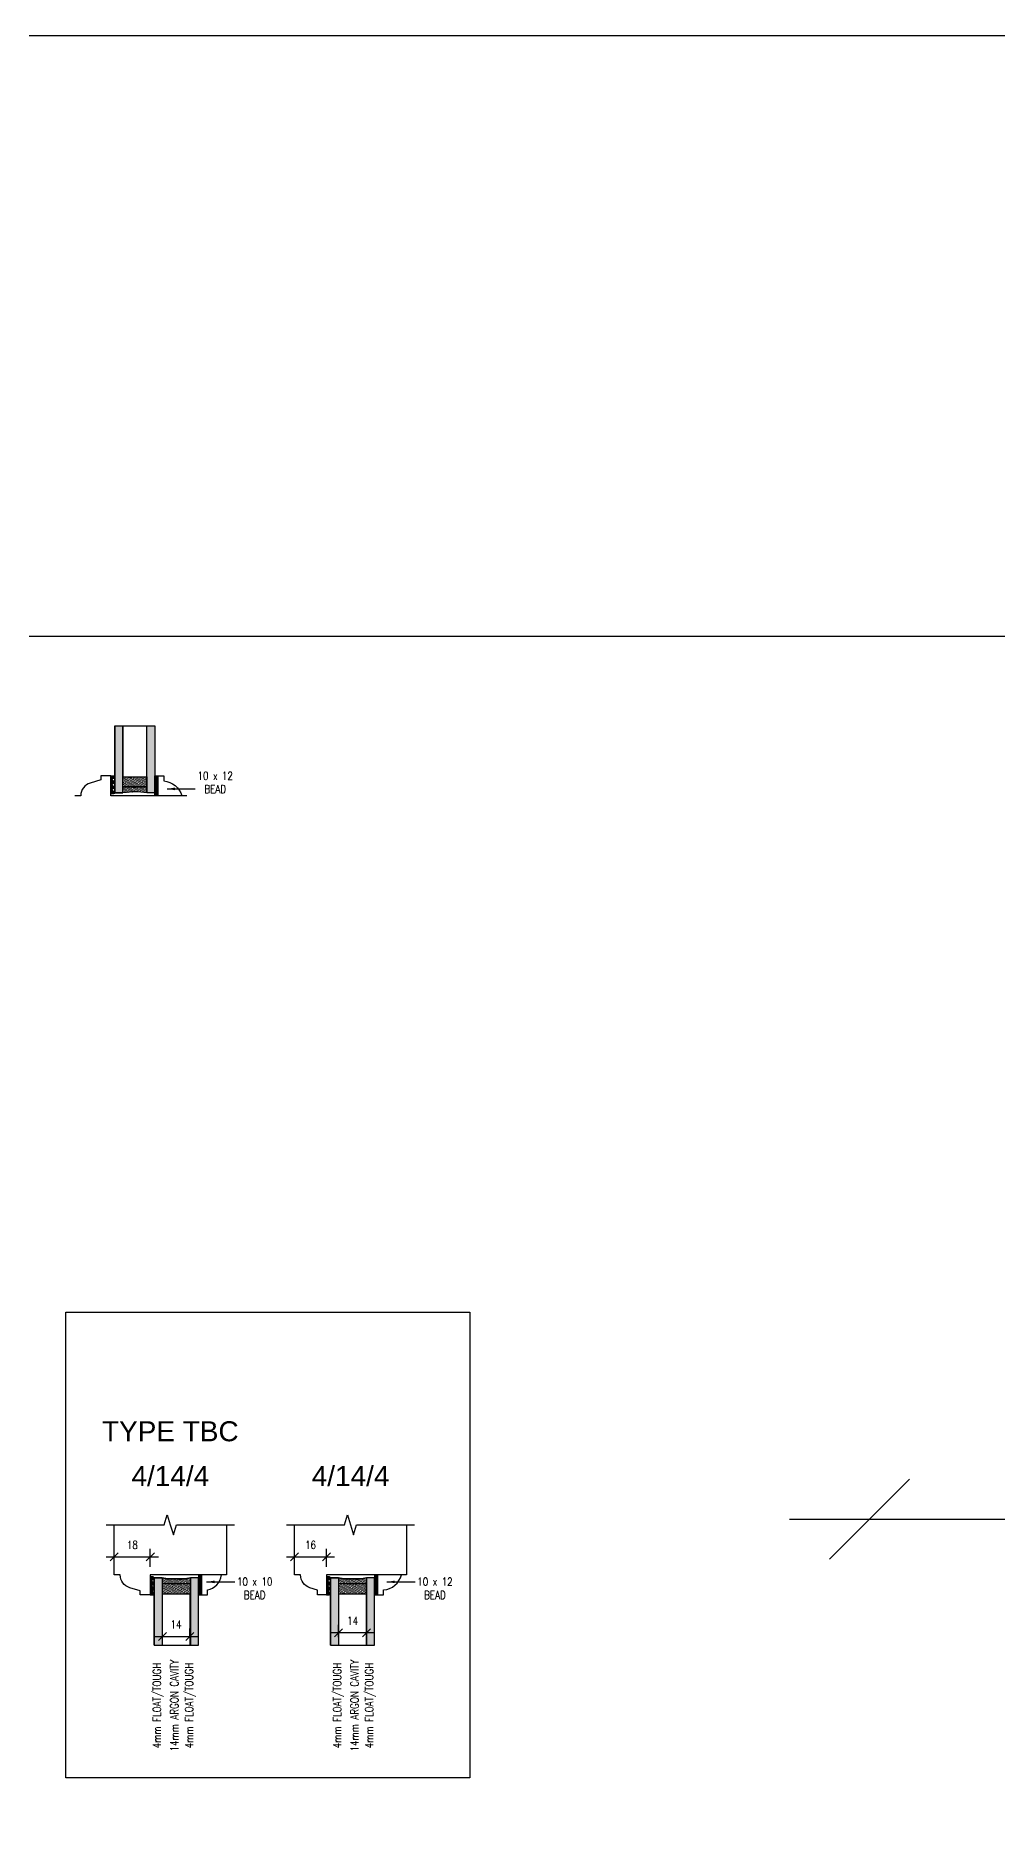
# Model space of a CAD drawing. Header units: millimetres. Extents: x 0 to 23312, y -3206 to 11448.
# Drawn here: x 3898 to 4379, y 10548 to 11448 of the extents above; entities that cross this region are included whole.
import ezdxf

# ---------------------------------------------------------------- set-up
doc = ezdxf.new("R2010")
doc.units = ezdxf.units.MM
doc.header["$LTSCALE"] = 10
doc.header["$PDMODE"] = 35
doc.linetypes.add('HIDDEN', pattern=[0.375, 0.25, -0.125])
for name, color, linetype in [('02 - Notes & Text', 251, 'Continuous'), ('40 - Detail Outline', 142, 'Continuous'), ('41 - Detail', 7, 'Continuous'), ('42 - Detail Hatch', 251, 'Continuous'), ('44 - Detail Text', 7, 'Continuous')]:
    doc.layers.add(name, color=color, linetype=linetype)
doc.styles.add('1-2', font='romans.shx', dxfattribs={"width": 0.8, "height": 4})
doc.styles.add('1-20', font='romans.shx', dxfattribs={"width": 0.8, "height": 40})
doc.dimstyles.new('1-2', dxfattribs={"dimtxt": 4, "dimasz": 4, "dimexe": 4, "dimexo": 4, "dimgap": 4, "dimtad": 1, "dimdec": 0, "dimzin": 0, "dimdsep": 46, "dimtxsty": '1-2', "dimblk": 'OBLIQUE', "dimcen": 4, "dimdle": 4, "dimclrd": 251, "dimclre": 251, "dimclrt": 251, "dimadec": 0, "dimazin": 0, "dimtfac": 1, "dimtdec": 0, "dimtix": 1, "dimtmove": 1, "dimatfit": 3, "dimfxl": 1, "dimtolj": 1, "dimtzin": 0, "dimlwd": 25, "dimarcsym": 0})
doc.dimstyles.new('1-20', dxfattribs={"dimtxt": 40, "dimasz": 40, "dimexe": 40, "dimexo": 40, "dimgap": 40, "dimtad": 1, "dimdec": 0, "dimzin": 0, "dimdsep": 46, "dimtxsty": '1-20', "dimblk": 'OBLIQUE', "dimcen": 40, "dimdle": 40, "dimclrd": 251, "dimclre": 251, "dimclrt": 251, "dimadec": 0, "dimazin": 0, "dimtfac": 1, "dimtdec": 0, "dimtix": 1, "dimtmove": 1, "dimatfit": 3, "dimfxl": 1, "dimtolj": 1, "dimtzin": 0, "dimlwd": 25, "dimarcsym": 0})

# ---------------------------------------------------------------- blocks, each defined once
blk = doc.blocks.new('_Oblique')
at = {"color": 0, "linetype": 'ByBlock', "lineweight": -2}
blk.add_line((-0.5, -0.5), (0.5, 0.5), dxfattribs=at)
blk = doc.blocks.new('*D220')
at = {"layer": '44 - Detail Text', "color": 251, "lineweight": 25, "ltscale": 10, "transparency": 16777216}
blk.add_line((4274.53, 10706.46), (5354.53, 10706.46), dxfattribs=at)
at = {"layer": 'Defpoints', "color": 0, "ltscale": 10, "transparency": 16777216}
for p in [(4314.53, 10706.46), (5314.53, 10706.46), (5314.53, 10706.46)]:
    blk.add_point(p, dxfattribs=at)
at = {"layer": '44 - Detail Text', "color": 251, "lineweight": 25, "ltscale": 10, "transparency": 16777216, "xscale": 40, "yscale": 40, "zscale": 40, "rotation": 180}
blk.add_blockref('_Oblique', (4314.53, 10706.46), dxfattribs=at)
at = {"layer": '44 - Detail Text', "color": 251, "lineweight": 25, "ltscale": 10, "transparency": 16777216, "xscale": 40, "yscale": 40, "zscale": 40}
blk.add_blockref('_Oblique', (5314.53, 10706.46), dxfattribs=at)
at = {"layer": '44 - Detail Text', "color": 251, "ltscale": 10, "transparency": 16777216, "insert": (4814.53, 10833.13), "char_height": 40, "attachment_point": 5, "style": '1-20'}
blk.add_mtext('\\A1;1000 x 75mm DEEP CILL RECESS.\\PFORMED AFTER ORANGERY INSTALL\\PBY LAYING OF SCREED & FLOORING', dxfattribs=at)
blk = doc.blocks.new('*D263')
at = {"color": 251, "lineweight": -2, "ltscale": 10, "transparency": 16777216}
for p, q in [((3937.18, 10682.58), (3937.18, 10691.62)), ((3955.18, 10682.58), (3955.18, 10691.62))]:
    blk.add_line(p, q, dxfattribs=at)
at = {"color": 251, "lineweight": 25, "ltscale": 10, "transparency": 16777216}
blk.add_line((3933.18, 10687.62), (3959.18, 10687.62), dxfattribs=at)
at = {"layer": 'Defpoints', "color": 0, "ltscale": 10, "transparency": 16777216}
for p in [(3955.18, 10687.62), (3937.18, 10678.58), (3955.18, 10678.58)]:
    blk.add_point(p, dxfattribs=at)
at = {"color": 251, "lineweight": 25, "ltscale": 10, "transparency": 16777216, "xscale": 4, "yscale": 4, "zscale": 4, "rotation": 180}
blk.add_blockref('_Oblique', (3937.18, 10687.62), dxfattribs=at)
at = {"color": 251, "lineweight": 25, "ltscale": 10, "transparency": 16777216, "xscale": 4, "yscale": 4, "zscale": 4}
blk.add_blockref('_Oblique', (3955.18, 10687.62), dxfattribs=at)
at = {"color": 251, "ltscale": 10, "transparency": 16777216, "insert": (3946.18, 10693.62), "char_height": 4, "attachment_point": 5, "style": '1-2'}
blk.add_mtext('\\A1;18', dxfattribs=at)
blk = doc.blocks.new('*D264')
at = {"color": 251, "lineweight": -2, "ltscale": 10, "transparency": 16777216}
for p, q in [((4027.24, 10682.58), (4027.24, 10691.62)), ((4043.24, 10682.58), (4043.24, 10691.62))]:
    blk.add_line(p, q, dxfattribs=at)
at = {"color": 251, "lineweight": 25, "ltscale": 10, "transparency": 16777216}
blk.add_line((4023.24, 10687.62), (4047.24, 10687.62), dxfattribs=at)
at = {"layer": 'Defpoints', "color": 0, "ltscale": 10, "transparency": 16777216}
for p in [(4043.24, 10687.62), (4027.24, 10678.58), (4043.24, 10678.58)]:
    blk.add_point(p, dxfattribs=at)
at = {"color": 251, "lineweight": 25, "ltscale": 10, "transparency": 16777216, "xscale": 4, "yscale": 4, "zscale": 4, "rotation": 180}
blk.add_blockref('_Oblique', (4027.24, 10687.62), dxfattribs=at)
at = {"color": 251, "lineweight": 25, "ltscale": 10, "transparency": 16777216, "xscale": 4, "yscale": 4, "zscale": 4}
blk.add_blockref('_Oblique', (4043.24, 10687.62), dxfattribs=at)
at = {"color": 251, "ltscale": 10, "transparency": 16777216, "insert": (4035.24, 10693.62), "char_height": 4, "attachment_point": 5, "style": '1-2'}
blk.add_mtext('\\A1;16', dxfattribs=at)
blk = doc.blocks.new('*D265')
at = {"color": 251, "lineweight": -2, "ltscale": 10, "transparency": 16777216}
for p, q in [((3961.18, 10647.58), (3961.18, 10651.85)), ((3974.93, 10647.58), (3974.93, 10651.85))]:
    blk.add_line(p, q, dxfattribs=at)
at = {"color": 251, "lineweight": 25, "ltscale": 10, "transparency": 16777216}
blk.add_line((3957.18, 10647.85), (3978.93, 10647.85), dxfattribs=at)
at = {"layer": 'Defpoints', "color": 0, "ltscale": 10, "transparency": 16777216}
for p in [(3961.18, 10643.58), (3974.93, 10647.85), (3974.93, 10643.58)]:
    blk.add_point(p, dxfattribs=at)
at = {"color": 251, "lineweight": 25, "ltscale": 10, "transparency": 16777216, "xscale": 4, "yscale": 4, "zscale": 4, "rotation": 180}
blk.add_blockref('_Oblique', (3961.18, 10647.85), dxfattribs=at)
at = {"color": 251, "lineweight": 25, "ltscale": 10, "transparency": 16777216, "xscale": 4, "yscale": 4, "zscale": 4}
blk.add_blockref('_Oblique', (3974.93, 10647.85), dxfattribs=at)
at = {"color": 251, "ltscale": 10, "transparency": 16777216, "insert": (3968.05, 10653.85), "char_height": 4, "attachment_point": 5, "style": '1-2'}
blk.add_mtext('\\A1;14', dxfattribs=at)
blk = doc.blocks.new('*D266')
at = {"color": 251, "lineweight": -2, "ltscale": 10, "transparency": 16777216}
for p, q in [((4049.24, 10647.58), (4049.24, 10653.68)), ((4063.24, 10647.58), (4063.24, 10653.68))]:
    blk.add_line(p, q, dxfattribs=at)
at = {"color": 251, "lineweight": 25, "ltscale": 10, "transparency": 16777216}
blk.add_line((4067.24, 10649.68), (4045.24, 10649.68), dxfattribs=at)
at = {"layer": 'Defpoints', "color": 0, "ltscale": 10, "transparency": 16777216}
for p in [(4049.24, 10649.68), (4049.24, 10643.58), (4063.24, 10643.58)]:
    blk.add_point(p, dxfattribs=at)
at = {"color": 251, "lineweight": 25, "ltscale": 10, "transparency": 16777216, "xscale": 4, "yscale": 4, "zscale": 4, "rotation": 180}
blk.add_blockref('_Oblique', (4049.24, 10649.68), dxfattribs=at)
at = {"color": 251, "lineweight": 25, "ltscale": 10, "transparency": 16777216, "xscale": 4, "yscale": 4, "zscale": 4}
blk.add_blockref('_Oblique', (4063.24, 10649.68), dxfattribs=at)
at = {"color": 251, "ltscale": 10, "transparency": 16777216, "insert": (4056.24, 10655.68), "char_height": 4, "attachment_point": 5, "style": '1-2'}
blk.add_mtext('\\A1;14', dxfattribs=at)
blk = doc.blocks.new('*U295')
at = {"layer": '42 - Detail Hatch'}
h = blk.add_hatch(color=254, dxfattribs=at)
edge = h.paths.add_edge_path()
edge.add_arc((30, -34.25), 36.25, 80.47272, 99.52728)
edge.add_line((24, 1.5), (20, 1.5))
edge.add_line((20, 1.5), (20, 35))
edge.add_line((20, 35), (24, 35))
edge.add_line((24, 35), (24, 9.5))
edge.add_line((24, 9.5), (36, 9.5))
edge.add_line((36, 9.5), (36, 35))
edge.add_line((36, 35), (40, 35))
edge.add_line((40, 35), (40, 1.5))
edge.add_line((40, 1.5), (36, 1.5))
h = blk.add_hatch(color=253, dxfattribs=at)
edge = h.paths.add_edge_path()
edge.add_arc((19.36, 4.21), 0.643, -90, 90, ccw=False)
edge.add_arc((19.36, 2.93), 0.643, 90, 270)
edge.add_arc((19.36, 1.64), 0.643, -90, 90, ccw=False)
edge.add_line((19.36, 1), (18, 1))
edge.add_line((18, 1), (18, 10))
edge.add_line((18, 10), (19.36, 10))
edge.add_arc((19.36, 9.36), 0.643, -90, 90, ccw=False)
edge.add_arc((19.36, 8.07), 0.643, 90, 270)
edge.add_arc((19.36, 6.79), 0.643, -90, 90, ccw=False)
edge.add_arc((19.36, 5.5), 0.643, 90, 270)
h = blk.add_hatch(dxfattribs=at)
h.set_pattern_fill('DOTS', color=251, scale=0.4, angle=-60, style=0)
h.set_pattern_definition([(300, (-4177.46285, 500.05685), (0.70867613, 0.04253693), [0, -0.635])])
edge = h.paths.add_edge_path()
edge.add_line((36, 4.5), (36, 1.5))
edge.add_arc((30, -34.25), 36.25, 80.47272, 99.52728)
edge.add_line((24, 1.5), (24, 4.5))
edge.add_line((24, 4.5), (36, 4.5))
h.paths.add_polyline_path([(24, 9.5), (36, 9.5), (36, 4.5), (24, 4.5)])
blk.add_hatch(color=253, dxfattribs=at).paths.add_polyline_path([(40, 10), (41.5, 10), (41.5, 0), (40, 0)])
at = {"layer": '40 - Detail Outline'}
blk.add_lwpolyline([(56, 0), (18, 0), (18, 10), (13, 10), (13, 8), (7.73, 6.39, 0.329762), (3, 0), (0, 0)], format="xyb", dxfattribs=at)
blk.add_lwpolyline([(53.5, 0), (41.5, 0), (41.5, 10), (44.5, 10), (44.5, 7.5, -0.304862)], format="xyb", close=True, dxfattribs=at)
at = {"layer": '41 - Detail', "color": 251}
blk.add_line((20, 35), (40, 35), dxfattribs=at)
at = {"layer": '41 - Detail', "color": 252}
for points in [[(20, 35), (20, 1.5), (24, 1.5), (24, 35)], [(40, 35), (40, 1.5), (36, 1.5), (36, 35)]]:
    blk.add_lwpolyline(points, dxfattribs=at)
for points in [[(19.36, 4.86), (19.36, 4.86, -1), (19.36, 3.57), (19.36, 3.57, 1), (19.36, 2.29), (19.36, 2.29, -1), (19.36, 1), (18, 1), (18, 10), (19.36, 10, -1), (19.36, 8.71), (19.36, 8.71, 1), (19.36, 7.43), (19.36, 7.43, -1), (19.36, 6.14), (19.36, 6.14, 1)], [(36, 4.5), (36, 1.5, 0.083333), (24, 1.5), (24, 4.5)]]:
    blk.add_lwpolyline(points, format="xyb", close=True, dxfattribs=at)
for points in [[(24, 9.5), (36, 9.5), (36, 4.5), (24, 4.5)], [(40, 0), (40, 10), (41.5, 10), (41.5, 0)]]:
    blk.add_lwpolyline(points, close=True, dxfattribs=at)
at = {"layer": '42 - Detail Hatch', "color": 254}
blk.add_lwpolyline([(36, 1.5, 0.083333), (24, 1.5), (20, 1.5), (20, 35), (24, 35), (24, 9.5), (36, 9.5), (36, 35), (40, 35), (40, 1.5)], format="xyb", close=True, dxfattribs=at)
at = {"layer": '02 - Notes & Text', "color": 251, "insert": (70.16, 6.67), "char_height": 4, "attachment_point": 5, "style": '1-2'}
blk.add_mtext('10 x 12\\PBEAD', dxfattribs=at)
at = {"color": 3}
blk.add_leader([(46.09, 3.45), (60.21, 3.45)], dimstyle='1-2', override={"dimgap": 4, "dimtad": 0}, dxfattribs=at)

msp = doc.modelspace()

# ---------------------------------------------------------------- hatches: boundary and pattern name
at = {"layer": '41 - Detail'}
h = msp.add_hatch(color=253, dxfattribs=at)
edge = h.paths.add_edge_path()
edge.add_arc((3956.533, 10674.369), 0.643, 270, 450)
edge.add_arc((3956.533, 10675.655), 0.643, 90, 270, ccw=False)
edge.add_arc((3956.533, 10676.941), 0.643, 270, 450)
edge.add_line((3956.533, 10677.584), (3955.175, 10677.584))
edge.add_line((3955.175, 10677.584), (3955.175, 10668.584))
edge.add_line((3955.175, 10668.584), (3956.533, 10668.584))
edge.add_arc((3956.533, 10669.227), 0.643, 270, 450)
edge.add_arc((3956.533, 10670.512), 0.643, 90, 270, ccw=False)
edge.add_arc((3956.533, 10671.798), 0.643, 270, 450)
edge.add_arc((3956.533, 10673.084), 0.643, 90, 270, ccw=False)
h = msp.add_hatch(color=254, dxfattribs=at)
edge = h.paths.add_edge_path()
edge.add_line((3974.939, 10674.084), (3961.175, 10674.084))
edge.add_line((3961.175, 10674.084), (3961.175, 10677.084))
edge.add_arc((3968.057, 10723.486), 46.91, 261.564179, 278.435821)
edge.add_line((3974.939, 10677.084), (3974.939, 10674.084))
h.paths.add_polyline_path([(3974.91, 10669.084), (3961.175, 10669.084), (3961.175, 10674.084), (3974.91, 10674.084)])
h.paths.add_polyline_path([(3974.925, 10643.584), (3979.175, 10643.584), (3979.175, 10677.084), (3974.925, 10677.084)])
h.paths.add_polyline_path([(3957.175, 10643.584), (3961.175, 10643.584), (3961.175, 10677.084), (3957.175, 10677.084)])
h = msp.add_hatch(dxfattribs=at)
h.set_pattern_fill('DOTS', color=251, scale=0.4, angle=-60, style=0)
h.set_pattern_definition([(300, (-9916.27923, 43493.8246), (0.708676131, 0.042536934), [0, -0.635])])
edge = h.paths.add_edge_path()
edge.add_line((3975.175, 10674.084), (3975.175, 10677.084))
edge.add_arc((3968.175, 10725.078), 48.502, 261.701863, 278.298137, ccw=False)
edge.add_line((3961.175, 10677.084), (3961.175, 10674.084))
edge.add_line((3961.175, 10674.084), (3975.175, 10674.084))
h.paths.add_polyline_path([(3961.175, 10674.084), (3961.175, 10669.084), (3975.175, 10669.084), (3975.175, 10674.084)])
for points in [[(3979.175, 10668.584), (3980.675, 10668.584), (3980.675, 10678.584), (3979.175, 10678.584)], [(4067.24, 10668.584), (4068.74, 10668.584), (4068.74, 10678.584), (4067.24, 10678.584)]]:
    msp.add_hatch(color=253, dxfattribs=at).paths.add_polyline_path(points)
h = msp.add_hatch(color=253, dxfattribs=at)
edge = h.paths.add_edge_path()
edge.add_arc((4044.597, 10674.369), 0.643, 270, 450)
edge.add_arc((4044.597, 10675.655), 0.643, 90, 270, ccw=False)
edge.add_arc((4044.597, 10676.941), 0.643, 270, 450)
edge.add_line((4044.597, 10677.584), (4043.24, 10677.584))
edge.add_line((4043.24, 10677.584), (4043.24, 10668.584))
edge.add_line((4043.24, 10668.584), (4044.597, 10668.584))
edge.add_arc((4044.597, 10669.227), 0.643, 270, 450)
edge.add_arc((4044.597, 10670.512), 0.643, 90, 270, ccw=False)
edge.add_arc((4044.597, 10671.798), 0.643, 270, 450)
edge.add_arc((4044.597, 10673.084), 0.643, 90, 270, ccw=False)
h = msp.add_hatch(color=254, dxfattribs=at)
edge = h.paths.add_edge_path()
edge.add_line((4063.004, 10674.084), (4049.24, 10674.084))
edge.add_line((4049.24, 10674.084), (4049.24, 10677.084))
edge.add_arc((4056.122, 10723.486), 46.91, 261.564179, 278.435821)
edge.add_line((4063.004, 10677.084), (4063.004, 10674.084))
h.paths.add_polyline_path([(4062.975, 10669.084), (4049.24, 10669.084), (4049.24, 10674.084), (4062.975, 10674.084)])
h.paths.add_polyline_path([(4062.99, 10643.584), (4067.24, 10643.584), (4067.24, 10677.084), (4062.99, 10677.084)])
h.paths.add_polyline_path([(4045.24, 10643.584), (4049.24, 10643.584), (4049.24, 10677.084), (4045.24, 10677.084)])
h = msp.add_hatch(dxfattribs=at)
h.set_pattern_fill('DOTS', color=251, scale=0.4, angle=-60, style=0)
h.set_pattern_definition([(300, (-9828.21466, 43493.8246), (0.708676131, 0.042536934), [0, -0.635])])
edge = h.paths.add_edge_path()
edge.add_line((4063.24, 10674.084), (4063.24, 10677.084))
edge.add_arc((4056.24, 10725.078), 48.502, 261.701863, 278.298137, ccw=False)
edge.add_line((4049.24, 10677.084), (4049.24, 10674.084))
edge.add_line((4049.24, 10674.084), (4063.24, 10674.084))
h.paths.add_polyline_path([(4049.24, 10674.084), (4049.24, 10669.084), (4063.24, 10669.084), (4063.24, 10674.084)])

# ---------------------------------------------------------------- linework, layer by layer
at = {"color": 1, "ltscale": 10}
msp.add_lwpolyline([(3912.915, 10809.864), (4114.816, 10809.864), (4114.816, 10577.204), (3912.915, 10577.204)], close=True, dxfattribs=at)
at = {"color": 252}
for points in [[(3956.533, 10673.727), (3956.533, 10673.727, 1), (3956.533, 10675.012), (3956.533, 10675.012, -1), (3956.533, 10676.298), (3956.533, 10676.298, 1), (3956.533, 10677.584), (3955.175, 10677.584), (3955.175, 10668.584), (3956.533, 10668.584, 1), (3956.533, 10669.869), (3956.533, 10669.869, -1), (3956.533, 10671.155), (3956.533, 10671.155, 1), (3956.533, 10672.441), (3956.533, 10672.441, -1)], [(4044.597, 10673.727), (4044.597, 10673.727, 1), (4044.597, 10675.012), (4044.597, 10675.012, -1), (4044.597, 10676.298), (4044.597, 10676.298, 1), (4044.597, 10677.584), (4043.24, 10677.584), (4043.24, 10668.584), (4044.597, 10668.584, 1), (4044.597, 10669.869), (4044.597, 10669.869, -1), (4044.597, 10671.155), (4044.597, 10671.155, 1), (4044.597, 10672.441), (4044.597, 10672.441, -1)]]:
    msp.add_lwpolyline(points, format="xyb", close=True, dxfattribs=at)
for points in [[(3957.175, 10643.584), (3957.175, 10677.084), (3961.175, 10677.084), (3961.175, 10643.584)], [(3979.175, 10643.584), (3979.175, 10677.084), (3975.175, 10677.084), (3975.175, 10643.584)], [(4045.24, 10643.584), (4045.24, 10677.084), (4049.24, 10677.084), (4049.24, 10643.584)], [(4067.24, 10643.584), (4067.24, 10677.084), (4063.24, 10677.084), (4063.24, 10643.584)]]:
    msp.add_lwpolyline(points, dxfattribs=at)
for points in [[(3979.175, 10643.584), (3979.175, 10677.084), (3975.175, 10677.084, -0.0714286), (3961.175, 10677.084), (3957.175, 10677.084), (3957.175, 10643.584)], [(4067.24, 10643.584), (4067.24, 10677.084), (4063.24, 10677.084, -0.0714286), (4049.24, 10677.084), (4045.24, 10677.084), (4045.24, 10643.584)]]:
    msp.add_lwpolyline(points, format="xyb")
for points in [[(3961.175, 10669.084), (3975.175, 10669.084), (3975.175, 10674.084), (3961.175, 10674.084)], [(3979.175, 10678.584), (3979.175, 10668.584), (3980.675, 10668.584), (3980.675, 10678.584)], [(4049.24, 10669.084), (4063.24, 10669.084), (4063.24, 10674.084), (4049.24, 10674.084)], [(4067.24, 10678.584), (4067.24, 10668.584), (4068.74, 10668.584), (4068.74, 10678.584)]]:
    msp.add_lwpolyline(points, close=True, dxfattribs=at)
for centre in [(3968.175, 10725.834), (4056.24, 10725.834)]:
    msp.add_arc(centre, 49.25, 261.828766, 278.171234, dxfattribs=at)
at = {"layer": '40 - Detail Outline', "color": 251}
for p, q in [((3957.175, 10643.584), (3979.175, 10643.584)), ((4045.24, 10643.584), (4067.24, 10643.584))]:
    msp.add_line(p, q, dxfattribs=at)
at = {"layer": '40 - Detail Outline', "color": 3}
msp.add_lwpolyline([(13142.58, 11447.776), (0, 11447.776), (0, 11147.776), (13142.58, 11147.776)], close=True, dxfattribs=at)
at = {"layer": '40 - Detail Outline', "color": 3, "ltscale": 10}
msp.add_lwpolyline([(0, 11147.776), (13142.58, 11147.776), (13142.58, -3206.341), (0, -3206.341)], close=True, dxfattribs=at)
at = {"layer": '40 - Detail Outline', "color": 251}
for points in [[(3933.175, 10703.584), (3962.175, 10703.584), (3963.675, 10708.584), (3965.175, 10703.584), (3966.675, 10698.584), (3968.175, 10703.584), (3997.175, 10703.584)], [(4023.24, 10703.584), (4052.24, 10703.584), (4053.74, 10708.584), (4055.24, 10703.584), (4056.74, 10698.584), (4058.24, 10703.584), (4087.24, 10703.584)]]:
    msp.add_lwpolyline(points, dxfattribs=at)
at = {"layer": '40 - Detail Outline'}
for points in [[(3993.175, 10703.584), (3993.175, 10678.584), (3955.175, 10678.584), (3955.175, 10668.584), (3950.175, 10668.584), (3950.175, 10670.584), (3944.903, 10672.196, -0.3297624), (3940.175, 10678.584), (3937.175, 10678.584), (3937.175, 10703.584)], [(4083.24, 10703.584), (4083.24, 10678.584), (4043.24, 10678.584), (4043.24, 10668.584), (4038.74, 10668.584), (4038.74, 10671.042), (4034.967, 10672.196, -0.3297624), (4030.24, 10678.584), (4027.24, 10678.584), (4027.24, 10703.584)]]:
    msp.add_lwpolyline(points, format="xyb", dxfattribs=at)
for points in [[(3990.675, 10678.584), (3980.675, 10678.584), (3980.675, 10668.584), (3983.675, 10668.584), (3983.675, 10671.084, 0.3345051)], [(4080.74, 10678.584), (4068.74, 10678.584), (4068.74, 10668.584), (4071.74, 10668.584), (4071.74, 10671.084, 0.3048622)]]:
    msp.add_lwpolyline(points, format="xyb", close=True, dxfattribs=at)
at = {"layer": '41 - Detail', "color": 3, "linetype": 'HIDDEN', "const_width": 0.5}
for points in [[(3974.925, 10669.084), (3974.925, 10643.584)], [(4062.99, 10669.084), (4062.99, 10643.584)]]:
    msp.add_lwpolyline(points, dxfattribs=at)

# ---------------------------------------------------------------- block references
at = {"color": 3}
msp.add_blockref('*U295', (3917.441, 11068.028), dxfattribs=at)

# ---------------------------------------------------------------- texts
at = {"layer": '02 - Notes & Text', "color": 251, "char_height": 4, "attachment_point": 5, "style": '1-2'}
for s, insert in [('10 x 10\\PBEAD', (4007.337, 10671.914)), ('10 x 12\\PBEAD', (4097.402, 10671.914))]:
    msp.add_mtext(s, dxfattribs=dict(at, insert=insert))
at = {"layer": '02 - Notes & Text', "color": 251, "char_height": 4, "attachment_point": 5, "rotation": 90, "style": '1-2'}
for s, insert in [('4mm FLOAT/TOUGH', (3959.175, 10613.34)), ('14mm ARGON CAVITY', (3967.175, 10613.34)), ('4mm FLOAT/TOUGH', (3975.175, 10613.34)), ('4mm FLOAT/TOUGH', (4049.24, 10613.34)), ('14mm ARGON CAVITY', (4057.24, 10613.34)), ('4mm FLOAT/TOUGH', (4065.24, 10613.34))]:
    msp.add_mtext(s, dxfattribs=dict(at, insert=insert))
at = {"layer": '41 - Detail', "color": 3, "char_height": 10, "attachment_point": 5, "style": '1-20'}
for s, insert in [('\\A1;{\\fArial|b0|i0|c0|p34;\\W1;TYPE TBC}', (3965.175, 10750.344)), ('\\A1;{\\fArial|b0|i0|c0|p34;\\W1;4/14/4}', (3965.175, 10727.982)), ('\\A1;{\\fArial|b0|i0|c0|p34;\\W1;4/14/4}', (4055.24, 10727.982))]:
    msp.add_mtext(s, dxfattribs=dict(at, insert=insert))

# ---------------------------------------------------------------- dimensions: what is measured, and where the dimension line sits
at = {"color": 1, "ltscale": 10}
for base, p1, p2, picture, middle in [((3955.175, 10687.615), (3937.175, 10678.584), (3955.175, 10678.584), '*D263', (3946.175, 10693.615)), ((4043.24, 10687.615), (4027.24, 10678.584), (4043.24, 10678.584), '*D264', (4035.24, 10693.615)), ((3974.925, 10647.855), (3961.175, 10643.584), (3974.925, 10643.584), '*D265', (3968.05, 10653.855)), ((4049.24, 10649.678), (4063.24, 10643.584), (4049.24, 10643.584), '*D266', (4056.24, 10655.678))]:
    dim = msp.add_linear_dim(base=base, p1=p1, p2=p2, dimstyle='1-2', dxfattribs=at)
    dim.commit()
    dim.dimension.update_dxf_attribs({"geometry": picture, "text_midpoint": middle})
at = {"layer": '44 - Detail Text', "ltscale": 10}
dim = msp.add_linear_dim(base=(5314.529, 10706.459), p1=(4314.529, 10706.459), p2=(5314.529, 10706.459), dimstyle='1-20', override={"dimpost": ' x 75mm DEEP CILL RECESS.\\PFORMED AFTER ORANGERY INSTALL\\PBY LAYING OF SCREED & FLOORING'}, dxfattribs=at)
dim.commit()
dim.dimension.update_dxf_attribs({"geometry": '*D220', "text_midpoint": (4814.529, 10833.126)})

# ---------------------------------------------------------------- leaders
at = {"color": 3}
for points in [[(3983.27, 10675.132), (3997.384, 10675.132)], [(4073.335, 10675.132), (4087.449, 10675.132)]]:
    msp.add_leader(points, dimstyle='1-2', override={"dimgap": 4, "dimtad": 0}, dxfattribs=at)

doc.saveas('drawing.dxf')
